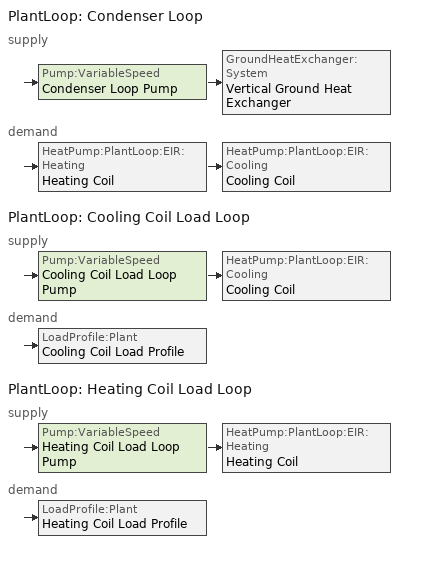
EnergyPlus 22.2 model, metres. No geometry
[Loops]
PlantLoop 'Condenser Loop'
 supply: Pump:VariableSpeed 'Condenser Loop Pump' > GroundHeatExchanger:System 'Vertical Ground Heat Exchanger'
 demand: HeatPump:PlantLoop:EIR:Heating 'Heating Coil' > HeatPump:PlantLoop:EIR:Cooling 'Cooling Coil'
PlantLoop 'Cooling Coil Load Loop'
 supply: Pump:VariableSpeed 'Cooling Coil Load Loop Pump' > HeatPump:PlantLoop:EIR:Cooling 'Cooling Coil'
 demand: LoadProfile:Plant 'Cooling Coil Load Profile'
PlantLoop 'Heating Coil Load Loop'
 supply: Pump:VariableSpeed 'Heating Coil Load Loop Pump' > HeatPump:PlantLoop:EIR:Heating 'Heating Coil'
 demand: LoadProfile:Plant 'Heating Coil Load Profile'
[Building]
Plant Load Profile Example: Loads convergence tolerance value=0.04; Maximum number of warmup days=25; Minimum number of warmup days=6; North axis=0; Solar distribution=FullInteriorAndExterior; Temperature convergence tolerance value=0.04; Terrain=Suburbs
[Site:GroundTemperature:Deep]
13.03, 13.03, 13.13, 13.3, 13.43, 13.52, 13.62, 13.77, 13.78, 13.55, 13.44, 13.2
[Site:GroundTemperature:Undisturbed:KusudaAchenbach]
Vertical Ground Heat Exchanger Ground Temps: 3.2, 13.375, 8, 920, 2551.09, 0.692626
[Site:Location]
Chicago: Elevation=190; Latitude=42; Longitude=-87.88; Time zone=-6
[SizingPeriod:DesignDay] Day of month=21; Humidity condition type=WetBulb; Sky clearness=1
Name | Barometric pressure | Daily dry bulb temperature range | Day type | Dry bulb temperature range modifier type | Maximum dry bulb temperature | Month | Wetbulb or dewpoint at maximum dry bulb | Wind direction | Wind speed
Chicago Ohare Intl Ap Ann Htg 99.6% Condns DB | 98934 | 0 | WinterDesignDay | DefaultMultipliers | -20 | 1 | -20 | 270 | 4.9
Chicago Summer 1% | 99063 | 10.7 | SummerDesignDay |  | 31.5 | 7 | 23 | 230 | 5.3
[GroundHeatExchanger:ResponseFactors]
Vertical Ground Heat Exchanger g-functions: G function reference ratio=0.0005; G function g value 1=-0.348322; G function ln t ts value 1=-15.2996; G function g value 2=0.022208; G function ln t ts value 2=-14.201; G function g value 3=0.412345; G function ln t ts value 3=-13.2202; G function g value 4=0.867498; G function ln t ts value 4=-12.2086; G function g value 5=1.357839; G function ln t ts value 5=-11.1888; G function g value 6=1.852024; G function ln t ts value 6=-10.1816; G function g value 7=2.345656; G function ln t ts value 7=-9.1815; G function g value 8=2.593958; G function ln t ts value 8=-8.6809; G function g value 9=2.679; G function ln t ts value 9=-8.5; G function g value 10=3.023; G function ln t ts value 10=-7.8; G function g value 11=3.32; G function ln t ts value 11=-7.2; G function g value 12=3.681; G function ln t ts value 12=-6.5; G function g value 13=4.071; G function ln t ts value 13=-5.9; G function g value 14=4.828; G function ln t ts value 14=-5.2; G function g value 15=6.253; G function ln t ts value 15=-4.5; G function g value 16=7.894; G function ln t ts value 16=-3.963; G function g value 17=11.82; G function ln t ts value 17=-3.27; G function g value 18=15.117; G function ln t ts value 18=-2.864; G function g value 19=18.006; G function ln t ts value 19=-2.577; G function g value 20=22.887; G function ln t ts value 20=-2.171; G function g value 21=26.924; G function ln t ts value 21=-1.884; G function g value 22=38.004; G function ln t ts value 22=-1.191; G function g value 23=49.919; G function ln t ts value 23=-0.497; G function g value 24=53.407; G function ln t ts value 24=-0.274; G function g value 25=56.632; G function ln t ts value 25=-0.051; G function g value 26=59.825; G function ln t ts value 26=0.196; G function g value 27=62.349; G function ln t ts value 27=0.419; G function g value 28=64.524; G function ln t ts value 28=0.642; G function g value 29=66.412; G function ln t ts value 29=0.873; G function g value 30=67.993; G function ln t ts value 30=1.112; G function g value 31=69.162; G function ln t ts value 31=1.335; G function g value 32=70.476; G function ln t ts value 32=1.679; G function g value 33=71.361; G function ln t ts value 33=2.028; G function g value 34=71.79; G function ln t ts value 34=2.275; G function g value 35=72.511; G function ln t ts value 35=3.003; Ghe vertical properties object=Vertical Ground Heat Exchanger Props; Number of boreholes=120
[GroundHeatExchanger:System]
Vertical Ground Heat Exchanger: Design flow rate=0.0033; Ghe vertical responsefactors object=Vertical Ground Heat Exchanger g-functions; Ground thermal conductivity=0.692626; Ground thermal heat capacity=2.347e+06; Undisturbed ground temperature model=Vertical Ground Heat Exchanger Ground Temps; Undisturbed ground temperature model type=Site:GroundTemperature:Undisturbed:KusudaAchenbach
[GroundHeatExchanger:Vertical:Properties]
Vertical Ground Heat Exchanger Props: Borehole diameter=0.127016; Borehole length=76.2; Depth of top of borehole=1; Grout thermal conductivity=0.692626; Grout thermal heat capacity=3.9e+06; Pipe outer diameter=0.0266667; Pipe thermal conductivity=0.391312; Pipe thermal heat capacity=1.542e+06; Pipe thickness=0.00241285; U tube distance=0.051225
[HeatPump:PlantLoop:EIR:Cooling]
Cooling Coil: Capacity modifier function of temperature curve=CapCurveFuncTemp2; Companion heat pump=Heating Coil; Condenser type=WaterSource; Electric input to output ratio modifier function of part load ratio curve=EIRCurveFuncPLR2; Electric input to output ratio modifier function of temperature curve=EIRCurveFuncTemp2; Load side reference flow rate=0.005; Reference capacity=400000; Reference coefficient of performance=3.5; Source side reference flow rate=0.003
[HeatPump:PlantLoop:EIR:Heating]
Heating Coil: Capacity modifier function of temperature curve=CapCurveFuncTemp; Companion heat pump=Cooling Coil; Condenser type=WaterSource; Electric input to output ratio modifier function of part load ratio curve=EIRCurveFuncPLR; Electric input to output ratio modifier function of temperature curve=EIRCurveFuncTemp; Load side reference flow rate=0.005; Reference capacity=80000; Reference coefficient of performance=3.5; Source side reference flow rate=0.002
[LoadProfile:Plant] Peak flow rate=0.005
Name | Flow rate fraction schedule | Load schedule
Cooling Coil Load Profile | Cooling Coil Load Profile Flow Frac Schedule | Cooling Coil Load Profile Load Schedule
Heating Coil Load Profile | Heating Coil Load Profile Flow Frac Schedule | Heating Coil Load Profile Load Schedule
[PlantEquipmentList]
Condenser Equipment: Vertical Ground Heat Exchanger, GroundHeatExchanger:System
Cooling Coil Load Loop Cooling Equipment: Cooling Coil, HeatPump:PlantLoop:EIR:Cooling
Heating Coil Load Loop Heating Equipment: Heating Coil, HeatPump:PlantLoop:EIR:Heating
[PlantEquipmentOperation:CoolingLoad]
Cooling Coil Load Loop Cooling Operation: Load range 1 lower limit=0; Load range 1 upper limit=10000000; Range 1 equipment list=Cooling Coil Load Loop Cooling Equipment
[PlantEquipmentOperation:HeatingLoad]
Heating Coil Load Loop Heating Operation: Load range 1 lower limit=0; Load range 1 upper limit=10000000; Range 1 equipment list=Heating Coil Load Loop Heating Equipment
[PlantEquipmentOperation:Uncontrolled]
Year Round Condenser Operation: Equipment list=Condenser Equipment
[PlantEquipmentOperationSchemes] Control scheme 1 schedule=AlwaysOnSchedule
Name | Control scheme 1
Condenser Loop Operation | Year Round Condenser Operation
Cooling Coil Load Loop Operation | Cooling Coil Load Loop Cooling Operation
Heating Coil Load Loop Operation | Heating Coil Load Loop Heating Operation
[PlantLoop] Fluid type=Water; Load distribution scheme=Optimal; Maximum loop temperature=100; Minimum loop flow rate=0; Minimum loop temperature=3; Plant loop volume=1
Name | Maximum loop flow rate | Plant equipment operation scheme
Condenser Loop | 0.003 | Condenser Loop Operation
Cooling Coil Load Loop | 0.005 | Cooling Coil Load Loop Operation
Heating Coil Load Loop | 0.005 | Heating Coil Load Loop Operation
[Pump:VariableSpeed] Design minimum flow rate=0; Fraction of motor inefficiencies to fluid stream=0; Motor efficiency=0.87; Pump control type=Intermittent; Coefficient 1 of the part load performance curve=0; Coefficient 2 of the part load performance curve=1; Coefficient 3 of the part load performance curve=0; Coefficient 4 of the part load performance curve=0
Name | Design maximum flow rate | Design power consumption | Design pump head
Condenser Loop Pump | 0.003 | 200 | 30000
Cooling Coil Load Loop Pump; Heating Coil Load Loop Pump | 0.005 | 22 | 3000
[SetpointManager:FollowGroundTemperature]
MyCondenserControl: Control variable=Temperature; Maximum setpoint temperature=80; Minimum setpoint temperature=10; Offset temperature difference=0; Setpoint node or nodelist=Condenser Loop Supply Outlet Node
[SetpointManager:Scheduled] Control variable=Temperature
Name | Schedule | Setpoint node or nodelist
Cooling Coil Load Loop Setpoint Manager | Cooling Coil Load Loop Setpoint Temperature Schedule | Cooling Coil Load Loop Supply Outlet Node
Heating Coil Load Loop Setpoint Manager | Heating Coil Load Loop Setpoint Temperature Schedule | Heating Coil Load Loop Supply Outlet Node
[Curve:Biquadratic] Input unit type for x=Temperature; Input unit type for y=Temperature; Maximum value of x=10; Maximum value of y=35; Minimum value of x=5; Minimum value of y=24; Output unit type=Dimensionless; Coefficient1 constant=1; Coefficient2 x=0; Coefficient3 x 2=0; Coefficient4 y=0; Coefficient5 y 2=0; Coefficient6 x y=0
CapCurveFuncTemp; CapCurveFuncTemp2; EIRCurveFuncTemp; EIRCurveFuncTemp2
[Curve:Quadratic] Maximum value of x=1; Minimum value of x=0; Coefficient1 constant=1; Coefficient2 x=0; Coefficient3 x 2=0
EIRCurveFuncPLR; EIRCurveFuncPLR2
[Schedule:Compact]
Cooling Coil Load Profile Flow Frac Schedule: THROUGH: 03/31, FOR: AllDays, UNTIL: 24:00, 0, THROUGH: 09/30, FOR: AllDays, UNTIL: 24:00, 1, THROUGH: 12/31, FOR: AllDays, UNTIL: 24:00, 0
Cooling Coil Load Profile Load Schedule: THROUGH: 03/31, FOR: AllDays, UNTIL: 24:00, 0, THROUGH: 09/30, FOR: AllDays, UNTIL:  9:00, -200000, UNTIL: 17:00, -410000, UNTIL: 24:00, -250000, THROUGH: 12/31, FOR: AllDays, UNTIL: 24:00, 0
Heating Coil Load Profile Flow Frac Schedule: THROUGH: 03/31, FOR: AllDays, UNTIL: 24:00, 1, THROUGH: 09/30, FOR: AllDays, UNTIL: 24:00, 0, THROUGH: 12/31, FOR: AllDays, UNTIL: 24:00, 1
Heating Coil Load Profile Load Schedule: THROUGH: 03/31, FOR: AllDays, UNTIL:  4:00, 62000, UNTIL:  8:00, 25000, UNTIL:  9:00, 15000, UNTIL: 17:00, 9000, UNTIL: 24:00, 36000, THROUGH: 09/30, FOR: AllDays, UNTIL: 24:00, 0, THROUGH: 12/31, FOR: AllDays, UNTIL:  4:00, 62000, UNTIL:  8:00, 25000, UNTIL:  9:00, 15000, UNTIL: 17:00, 9000, UNTIL: 24:00, 36000
[Schedule:Constant]
Name | Hourly value
AlwaysOnSchedule | 1
Cooling Coil Load Loop Setpoint Temperature Schedule | 20
Heating Coil Load Loop Setpoint Temperature Schedule | 65
